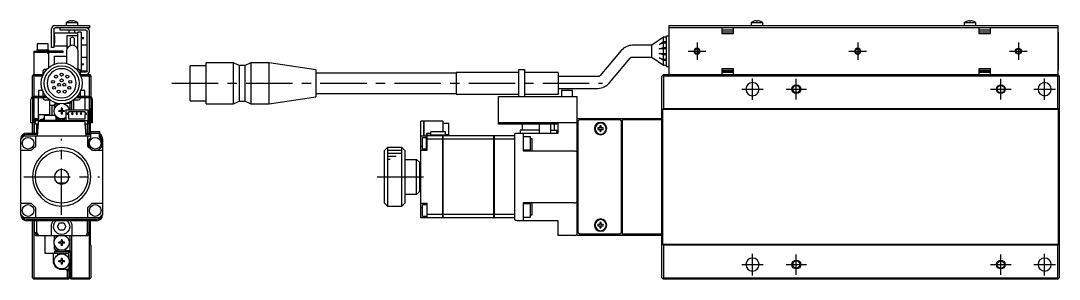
# Model space of a CAD drawing. Extents: x 0 to 741, y -8 to 214.
# Drawn here: x 385.5 to 741, y 68 to 156.4 of the extents above; entities that cross this region are included whole.
import ezdxf

# ---------------------------------------------------------------- set-up
doc = ezdxf.new("R2010")
doc.units = 0
doc.header["$LTSCALE"] = 0.5
doc.linetypes.add('CENTER', pattern=[50.8, 31.75, -6.35, 6.35, -6.35])
for name, color, linetype in [('MSM_CENTER', 1, 'CENTER'), ('MSM_CONTINUOUS', 7, 'CONTINUOUS'), ('MSM_NARROW', 5, 'CONTINUOUS')]:
    doc.layers.add(name, color=color, linetype=linetype)

msp = doc.modelspace()

# ---------------------------------------------------------------- linework, layer by layer
at = {"layer": 'MSM_CENTER'}
for p, q in [((614, 146), (620, 146)), ((617, 149), (617, 143)), ((669, 146), (675, 146)), ((672, 149), (672, 143)), ((724, 146), (730, 146)), ((727, 149), (727, 143)), ((636, 129.3), (636, 136.7)), ((651, 129.5), (651, 136.5)), ((721, 129.5), (721, 136.5)), ((736, 129.3), (736, 136.7)), ((437.25, 135), (584.66, 135)), ((632.3, 133), (639.7, 133)), ((647.5, 133), (654.5, 133)), ((717.5, 133), (724.5, 133)), ((732.3, 133), (739.7, 133)), ((399.5, 90), (399.5, 116)), ((386.5, 103), (412.5, 103)), ((507.5, 103), (525.5, 103)), ((636, 69.3), (636, 76.7)), ((651, 69.5), (651, 76.5)), ((721, 69.5), (721, 76.5)), ((736, 69.3), (736, 76.7)), ((632.3, 73), (639.7, 73)), ((647.5, 73), (654.5, 73)), ((717.5, 73), (724.5, 73)), ((732.3, 73), (739.7, 73))]:
    msp.add_line(p, q, dxfattribs=at)
at = {"layer": 'MSM_CONTINUOUS'}
for p, q in [((396, 147.3), (396, 153.6)), ((396.8, 153.5), (396.8, 147.3)), ((397.2, 154.8), (409, 154.8)), ((409, 154), (397.3, 154)), ((399, 153.2), (399, 154)), ((407.8, 153.2), (399, 153.2)), ((405, 155.7), (401, 155.7)), ((401, 155.7), (401, 154.8)), ((402, 153.2), (402, 152.25)), ((402.07, 156.26), (402.05, 156.26)), ((402.8, 156.26), (402.8, 156.39)), ((403.2, 156.26), (402.8, 156.26)), ((403.2, 156.39), (403.2, 156.26)), ((403.95, 156.26), (403.93, 156.26)), ((404, 152.25), (404, 153.2)), ((405, 154.8), (405, 155.7)), ((409, 154.8), (409, 154)), ((607.5, 154.8), (740.5, 154.8)), ((607.5, 138), (607.5, 154.8)), ((740.5, 154), (607.5, 154)), ((625.5, 154), (625.5, 152)), ((629.5, 153.2), (625.5, 153.2)), ((629.5, 152), (629.5, 154)), ((635.5, 155.7), (635.5, 154.8)), ((639.5, 155.7), (635.5, 155.7)), ((636.57, 156.26), (636.55, 156.26)), ((637.3, 156.26), (637.3, 156.39)), ((637.7, 156.26), (637.3, 156.26)), ((637.7, 156.39), (637.7, 156.26)), ((638.45, 156.26), (638.43, 156.26)), ((639.5, 154.8), (639.5, 155.7)), ((708.5, 155.7), (708.5, 154.8)), ((712.5, 155.7), (708.5, 155.7)), ((709.57, 156.26), (709.55, 156.26)), ((710.3, 156.26), (710.3, 156.39)), ((710.7, 156.26), (710.3, 156.26)), ((710.7, 156.39), (710.7, 156.26)), ((711.45, 156.26), (711.43, 156.26)), ((712.5, 154.8), (712.5, 155.7)), ((713.5, 154), (713.5, 152)), ((717.5, 153.2), (713.5, 153.2)), ((717.5, 152), (717.5, 154)), ((740.5, 154.8), (740.5, 138)), ((397, 152.25), (405, 152.25)), ((397, 151.25), (397, 152.25)), ((397, 151.25), (397.1, 151.25)), ((397.1, 150.45), (397, 150.45)), ((397, 150.45), (397, 149.55)), ((397.1, 150.07), (397, 150.07)), ((397.1, 149.92), (397, 149.92)), ((397.1, 149.55), (397, 149.55)), ((397.1, 151.25), (397.1, 148.75)), ((401.3, 151.25), (401.3, 146.76)), ((405, 151.25), (401.3, 151.25)), ((402.4, 150), (402.4, 147.85)), ((403.9, 147.85), (403.9, 150)), ((405, 146.76), (405, 152.5)), ((406.2, 152.5), (405, 152.5)), ((406.2, 152.5), (406.2, 139.5)), ((406.2, 150.62), (407, 150.62)), ((406.2, 150.38), (407, 150.38)), ((407, 150.38), (407, 150.62)), ((408.2, 139.2), (408.2, 152.8)), ((409, 139.2), (409, 152.8)), ((605.5, 150.75), (601.5, 148)), ((605.5, 149.25), (605.5, 150.75)), ((606.5, 150.75), (605.5, 150.75)), ((606.5, 140.75), (606.5, 151.25)), ((606.5, 151.25), (607.5, 151.25)), ((629.5, 152.5), (625.5, 152.5)), ((625.5, 152), (629.5, 152)), ((717.5, 152.5), (713.5, 152.5)), ((713.5, 152), (717.5, 152)), ((740.8, 152.5), (740.5, 152.5)), ((740.8, 139.5), (740.8, 152.5)), ((390, 146), (393, 146)), ((390, 146), (390, 138)), ((391, 146.5), (391, 145.5)), ((391, 146.5), (395, 146.5)), ((394.9, 148.5), (391.1, 148.5)), ((391.1, 148.5), (391.1, 146.5)), ((393, 146), (395, 146)), ((394.9, 146.5), (394.9, 148.5)), ((395, 146.5), (395, 140.36)), ((400, 146), (395, 146)), ((396.8, 147.3), (396, 147.3)), ((397, 147.75), (397, 148.75)), ((397, 148.75), (397.1, 148.75)), ((401.3, 147.75), (397, 147.75)), ((400, 145.5), (400, 146)), ((401.15, 146), (401.15, 141.8)), ((405.15, 139.74), (405.15, 146)), ((408.2, 148), (406.2, 148)), ((591.07, 146.21), (583.87, 137.63)), ((601.5, 148), (594.9, 148)), ((601.5, 144), (601.5, 148)), ((604.05, 148.25), (605.5, 149.25)), ((605.5, 148.75), (604.05, 148.25)), ((604.05, 146.75), (605.5, 147.25)), ((606.5, 146.75), (604.05, 146.75)), ((605.5, 149.25), (606.5, 149.25)), ((605.5, 147.25), (605.5, 148.75)), ((606.5, 148.75), (605.5, 148.75)), ((605.5, 147.25), (606.5, 147.25)), ((605.5, 145.25), (605.5, 146.75)), ((400, 145.5), (390, 145.5)), ((394.5, 145.5), (395, 145)), ((397, 141.54), (397, 144.25)), ((397, 144.25), (401.15, 144.25)), ((406.2, 144), (408.2, 144)), ((586.93, 135.06), (594.13, 143.64)), ((594.9, 144), (601.5, 144)), ((601.5, 144), (605.5, 141.25)), ((604.05, 145.25), (606.5, 145.25)), ((605.5, 144.75), (604.05, 145.25)), ((604.05, 143.75), (605.5, 143.25)), ((605.5, 142.75), (604.05, 143.75)), ((605.5, 143.25), (605.5, 144.75)), ((606.5, 144.75), (605.5, 144.75)), ((605.5, 143.25), (606.5, 143.25)), ((605.5, 141.25), (605.5, 142.75)), ((606.5, 142.75), (605.5, 142.75)), ((393, 138.75), (393, 137.6)), ((394.36, 139.75), (394, 139.75)), ((405, 139.75), (404.64, 139.75)), ((406.2, 139.5), (405.66, 139.5)), ((405.84, 139.3), (408, 139.3)), ((407.8, 138.8), (406, 138.8)), ((406, 137.6), (406, 138.75)), ((406.2, 141.62), (407, 141.62)), ((406.2, 141.38), (407, 141.38)), ((407, 141.38), (407, 141.62)), ((408, 138.85), (408, 139.3)), ((449, 140.95), (443.5, 140.95)), ((443.5, 129.05), (443.5, 140.95)), ((458.3, 142), (449, 142)), ((449, 128), (449, 142)), ((460.3, 141.15), (458.3, 142)), ((458.3, 128), (458.3, 142)), ((462.3, 141.15), (460.3, 141.15)), ((460.3, 141.15), (460.3, 128.85)), ((464.3, 142), (462.3, 141.15)), ((462.3, 128.85), (462.3, 141.15)), ((470.5, 142), (464.3, 142)), ((464.3, 142), (464.3, 128)), ((486.5, 139.57), (470.5, 142)), ((470.5, 128), (470.5, 142)), ((486.5, 139.57), (486.5, 130.43)), ((556, 138.75), (534.5, 138.75)), ((534.5, 138.75), (534.5, 131.25)), ((556, 130.5), (556, 139.75)), ((556, 139.75), (558, 139.75)), ((558, 139.75), (558, 130.5)), ((569.5, 138.75), (558, 138.75)), ((569.5, 138.75), (569.5, 131.25)), ((605.5, 141.25), (606.5, 141.25)), ((606.5, 140.75), (607.5, 140.75)), ((625.5, 140), (625.5, 138)), ((629.5, 140), (625.5, 140)), ((625.5, 139.5), (629.5, 139.5)), ((625.5, 139.3), (629.5, 139.3)), ((625.5, 138.8), (626.45, 138.8)), ((626.45, 138.8), (628.55, 138.8)), ((628.55, 138.8), (629.5, 138.8)), ((629.5, 138), (629.5, 140)), ((717.5, 140), (713.5, 140)), ((713.5, 140), (713.5, 138)), ((713.5, 139.5), (717.5, 139.5)), ((713.5, 139.3), (717.5, 139.3)), ((713.5, 138.8), (714.45, 138.8)), ((714.45, 138.8), (716.55, 138.8)), ((716.55, 138.8), (717.5, 138.8)), ((717.5, 138), (717.5, 140)), ((740.5, 139.5), (740.8, 139.5)), ((389.5, 137.5), (390, 138)), ((389.5, 130.37), (389.5, 137.5)), ((389.75, 137.75), (390, 137.5)), ((390, 138), (393, 138)), ((392.96, 137.5), (390, 137.5)), ((390, 137.5), (390, 130.5)), ((406, 138), (409, 138)), ((409, 137.5), (406.04, 137.5)), ((409, 138), (409.5, 137.5)), ((409.25, 137.75), (409, 137.5)), ((409, 130.5), (409, 137.5)), ((409.5, 137.5), (409.5, 130.37)), ((534.5, 138.5), (486.5, 138.5)), ((583.1, 137.28), (569.5, 137.28)), ((605.25, 137.75), (605, 137.5)), ((605, 68.5), (605, 137.5)), ((605.5, 138), (605.25, 137.75)), ((605.25, 137.75), (605.5, 137.5)), ((605.5, 138), (740.5, 138)), ((605.5, 137.5), (605.5, 126.4)), ((740.5, 137.5), (605.5, 137.5)), ((740.75, 137.75), (740.5, 138)), ((740.5, 137.5), (740.75, 137.75)), ((740.5, 126.4), (740.5, 137.5)), ((741, 137.5), (740.75, 137.75)), ((741, 137.5), (741, 68.5)), ((391.6, 132.5), (391.6, 130.5)), ((392.96, 132.5), (391.6, 132.5)), ((393, 132.4), (393, 130.5)), ((406, 130.5), (406, 132.4)), ((407.4, 132.5), (406.04, 132.5)), ((407.4, 130.5), (407.4, 132.5)), ((569.5, 133.28), (583.1, 133.28)), ((574.4, 132.5), (570.6, 132.5)), ((570.6, 132.5), (570.6, 130.5)), ((574.4, 130.5), (574.4, 132.5)), ((389, 121.5), (389, 129.5)), ((389.5, 129.8), (389.5, 121.5)), ((394.6, 130), (389.7, 130)), ((394.14, 130.5), (390, 130.5)), ((390, 130), (390, 118)), ((391.5, 130), (391.5, 123)), ((394, 130.5), (394, 130.67)), ((395.51, 129.25), (394, 129.25)), ((395.5, 124.08), (395.5, 129.25)), ((395.58, 129.2), (395.5, 129.2)), ((397, 128.46), (397, 128.4)), ((397, 128.4), (397.17, 128.4)), ((397.5, 128.2), (397, 127.7)), ((397.5, 128.2), (397.84, 128.2)), ((397.5, 128.2), (397.5, 127.16)), ((397.97, 128.17), (398.04, 128.06)), ((400.83, 127.82), (401.03, 128.17)), ((401.16, 128.2), (402.5, 128.2)), ((401.83, 128.4), (402, 128.4)), ((402, 128.46), (402, 128.4)), ((402.4, 125.9), (402.4, 128.2)), ((402.5, 128.2), (402.5, 128.68)), ((402.9, 128.88), (402.9, 125.9)), ((405, 129.25), (403.49, 129.25)), ((403.5, 129.25), (403.5, 125.9)), ((409.3, 130), (404.4, 130)), ((409, 130.5), (404.86, 130.5)), ((405, 130.67), (405, 130.5)), ((407.5, 125.9), (407.5, 130)), ((409, 118), (409, 130)), ((409.5, 129.8), (409.5, 121.5)), ((410, 121.5), (410, 129.5)), ((443.5, 129.05), (449, 129.05)), ((449, 128), (458.3, 128)), ((458.3, 128), (460.3, 128.85)), ((460.3, 128.85), (462.3, 128.85)), ((462.3, 128.85), (464.3, 128)), ((464.3, 128), (470.5, 128)), ((470.5, 128), (486.5, 130.43)), ((486.5, 131.5), (534.5, 131.5)), ((534.5, 131.25), (556, 131.25)), ((549, 130.5), (576, 130.5)), ((549, 121), (549, 130.5)), ((558, 131.25), (569.5, 131.25)), ((576, 83), (576, 130.5)), ((397, 127.45), (395.5, 127.45)), ((396.3, 124.08), (396.3, 127.45)), ((397, 126.21), (397, 127.7)), ((397, 124.08), (397, 124.79)), ((399.29, 125.64), (398.5, 125.64)), ((398.5, 125.36), (398.5, 125.64)), ((399.29, 125.36), (398.5, 125.36)), ((399.03, 125.64), (399.03, 125.36)), ((399.35, 126.5), (399.35, 125.7)), ((399.64, 126.5), (399.35, 126.5)), ((399.64, 125.97), (399.35, 125.97)), ((399.35, 125.29), (399.35, 124.5)), ((399.35, 125.03), (399.64, 125.03)), ((399.64, 124.5), (399.35, 124.5)), ((399.64, 126.5), (399.64, 125.7)), ((399.64, 125.29), (399.64, 124.5)), ((400.5, 125.64), (399.7, 125.64)), ((400.5, 125.36), (399.7, 125.36)), ((399.97, 125.64), (399.97, 125.36)), ((400.5, 125.36), (400.5, 125.64)), ((400.92, 125.9), (408.42, 125.9)), ((400.92, 125.9), (400.92, 122.2)), ((401.42, 124.35), (401.42, 124.85)), ((401.42, 124.85), (401.92, 124.85)), ((401.92, 125.4), (407.42, 125.4)), ((401.92, 124.85), (401.92, 125.4)), ((407.42, 125.4), (407.42, 124.85)), ((407.42, 124.85), (407.92, 124.85)), ((407.92, 124.85), (407.92, 124.35)), ((408.42, 125.9), (408.42, 122.2)), ((409.2, 126.1), (409.5, 126.4)), ((409.2, 126.1), (409.2, 118)), ((605.2, 126.1), (605.5, 126.4)), ((605.2, 126.1), (605.2, 79.9)), ((740.8, 126.1), (605.2, 126.1)), ((605.5, 126.4), (740.5, 126.4)), ((740.5, 126.4), (740.8, 126.1)), ((740.8, 79.9), (740.8, 126.1)), ((389.5, 121.5), (389, 121.5)), ((389.5, 118), (389.5, 121.5)), ((390.5, 123), (390, 122.5)), ((390.2, 118), (390.2, 122.5)), ((390.2, 122.5), (391, 122.5)), ((390.5, 122), (390.2, 122)), ((390.5, 123), (391.6, 123)), ((390.5, 121), (390.5, 122.2)), ((408.5, 122.2), (390.5, 122.2)), ((391.53, 121), (390.5, 121)), ((391, 122.2), (391, 123)), ((391, 118), (391, 121)), ((391.25, 117), (391.58, 121.72)), ((391.5, 121), (391.5, 120.58)), ((391.6, 124.2), (391.6, 122.2)), ((395.4, 124.2), (391.6, 124.2)), ((391.88, 122), (407.12, 122)), ((392.32, 122.75), (393.16, 122.75)), ((392.32, 122.2), (392.32, 122.75)), ((392.55, 122.2), (392.55, 122.43)), ((393.06, 122.43), (392.55, 122.43)), ((392.8, 122.2), (392.8, 122.43)), ((392.86, 122.2), (392.86, 122.43)), ((393.16, 122.53), (393.16, 122.86)), ((393.28, 122.2), (393.28, 122.28)), ((393.39, 122.86), (393.39, 122.53)), ((393.39, 122.75), (393.6, 122.75)), ((393.6, 123.19), (393.49, 123.19)), ((393.6, 122.96), (393.49, 122.96)), ((393.6, 122.4), (393.6, 123.98)), ((393.7, 124.08), (397.08, 124.08)), ((397.4, 122.3), (393.7, 122.3)), ((395.28, 122.2), (395.28, 122.3)), ((395.4, 124.08), (395.4, 124.2)), ((395.4, 122.2), (395.4, 122.3)), ((396, 122.3), (396, 122.2)), ((396.81, 122.2), (396.81, 122.3)), ((397.15, 124.05), (397.47, 123.73)), ((397.5, 123.84), (397.5, 123.19)), ((397.5, 123.66), (397.5, 122.4)), ((397.61, 123.19), (397.5, 123.19)), ((397.61, 122.96), (397.5, 122.96)), ((397.5, 122.75), (397.71, 122.75)), ((397.5, 122.63), (397.71, 122.63)), ((397.71, 122.86), (397.71, 122.53)), ((397.91, 123), (400.92, 123)), ((397.94, 122.53), (397.94, 122.86)), ((397.94, 122.75), (398, 122.75)), ((397.94, 122.63), (398, 122.63)), ((398, 122.44), (398, 123)), ((398, 122.2), (398, 122.2)), ((398.04, 122.43), (398.55, 122.43)), ((398.23, 122.43), (398.23, 122.2)), ((398.3, 122.43), (398.3, 122.2)), ((398.5, 122.43), (398.5, 123)), ((398.5, 122.75), (399.25, 122.75)), ((398.5, 122.63), (399.25, 122.63)), ((398.55, 122.43), (398.55, 122.2)), ((399.25, 122.2), (399.25, 123)), ((399.75, 122.2), (399.75, 123)), ((399.75, 122.75), (400.5, 122.75)), ((399.75, 122.63), (400.5, 122.63)), ((400.5, 122.2), (400.5, 123)), ((401.92, 124.35), (401.42, 124.35)), ((401.92, 122.7), (401.92, 124.35)), ((407.42, 122.7), (401.92, 122.7)), ((407.92, 124.35), (407.42, 124.35)), ((407.42, 124.35), (407.42, 122.7)), ((407.42, 121.72), (407.75, 117)), ((408.5, 121), (407.47, 121)), ((407.5, 120.58), (407.5, 121)), ((408.4, 118), (408.4, 121)), ((408.5, 123), (408.42, 123)), ((408.42, 122.5), (408.8, 122.5)), ((409, 122.5), (408.5, 123)), ((408.5, 121), (408.5, 122.2)), ((408.8, 122), (408.5, 122)), ((408.8, 122.5), (408.8, 118)), ((410, 121.5), (409.5, 121.5)), ((522.5, 89), (522.5, 122)), ((523.5, 122), (522.5, 122)), ((523.5, 117), (523.5, 122)), ((523.5, 121.99), (523.51, 121.99)), ((523.51, 122), (523.51, 117)), ((530, 122), (523.51, 122)), ((530, 122), (530, 118.4)), ((530, 121.4), (532, 121.4)), ((530, 121), (530.01, 121)), ((530.01, 121), (530.01, 118.4)), ((532, 117), (532, 121.4)), ((576, 121.5), (549, 121.5)), ((569, 121), (549, 121)), ((557.25, 119), (557.25, 121)), ((563, 121), (563, 118)), ((567, 118), (567, 121)), ((568.25, 119), (568.25, 121)), ((569, 121), (569, 121.5)), ((569.5, 118), (569.5, 121.5)), ((576, 123), (605, 123)), ((576.7, 122.5), (576.2, 122)), ((576.2, 122), (576.2, 84)), ((590.7, 122.5), (576.7, 122.5)), ((591.2, 122), (590.7, 122.5)), ((591.2, 84), (591.2, 122)), ((591.5, 83), (591.5, 123)), ((605, 122.5), (591.5, 122.5)), ((387.5, 118), (391.32, 118)), ((387.5, 117.62), (391.29, 117.62)), ((407.68, 118), (409.4, 118)), ((407.71, 117.62), (409.4, 117.62)), ((412.6, 118.4), (409.4, 118.4)), ((409.4, 118.4), (409.4, 117.3)), ((409.5, 116.5), (409.5, 117.9)), ((409.5, 117.9), (412.5, 117.9)), ((412.5, 116.5), (412.5, 117.9)), ((412.6, 117.3), (412.6, 118.4)), ((524.4, 112), (524.4, 117.6)), ((524.5, 117.6), (524.5, 112)), ((524.7, 117.9), (525.9, 117.9)), ((524.7, 117.8), (525.9, 117.8)), ((525.9, 117.3), (525.9, 118.4)), ((530.9, 118.4), (525.9, 118.4)), ((530.9, 117.3), (530.9, 118.4)), ((530.9, 117.5), (532, 117.5)), ((554.5, 117.62), (554.5, 88.38)), ((555.5, 118), (569.5, 118)), ((556.5, 119), (556.5, 118)), ((563, 119), (556.5, 119)), ((557.5, 118), (557.5, 111.9)), ((567, 119), (569, 119)), ((569, 118), (569, 119)), ((583.76, 119.74), (583.08, 119.74)), ((583.08, 119.26), (583.76, 119.26)), ((583.76, 120.42), (583.76, 119.74)), ((583.76, 119.26), (583.76, 118.58)), ((584.24, 119.74), (584.24, 120.42)), ((584.92, 119.74), (584.24, 119.74)), ((584.24, 119.26), (584.92, 119.26)), ((584.24, 118.58), (584.24, 119.26)), ((385.5, 90), (385.5, 116)), ((386.65, 117), (409.5, 117)), ((390.5, 117), (390.5, 113.5)), ((408.5, 113.5), (408.5, 117)), ((409.4, 117.3), (409.5, 117.3)), ((412.5, 117.3), (412.6, 117.3)), ((413.5, 116), (413.5, 90)), ((522.5, 117), (524.4, 117)), ((523, 116.5), (524.5, 116.5)), ((523, 112.5), (523, 116.5)), ((530, 117), (524.5, 117)), ((530, 115.85), (524.5, 115.85)), ((530.9, 117.3), (525.9, 117.3)), ((530, 89), (530, 117.3)), ((530, 116.99), (530.01, 116.99)), ((530, 115.84), (530.01, 115.84)), ((530.01, 117.3), (530.01, 89)), ((547.5, 117), (530.01, 117)), ((547.5, 115.85), (530.01, 115.85)), ((547.5, 89), (547.5, 117)), ((547.5, 116.99), (547.51, 116.99)), ((547.5, 115.84), (547.51, 115.84)), ((547.51, 117), (547.51, 89)), ((554.5, 117), (547.51, 117)), ((554.5, 115.85), (547.51, 115.85)), ((560, 116.75), (557.5, 116.75)), ((560, 112.25), (560, 116.75)), ((560, 116.08), (560.5, 116.08)), ((560.5, 116.08), (560.5, 111.9)), ((576.2, 117.25), (576, 117.25)), ((591.5, 117.25), (591.2, 117.25)), ((591.5, 116.75), (591.2, 116.75)), ((389, 112), (385.5, 112)), ((413.5, 112), (410, 112)), ((511, 113), (510, 112)), ((510, 94), (510, 112)), ((516, 113), (511, 113)), ((511, 113), (511, 93)), ((517, 112), (516, 113)), ((516, 93), (516, 113)), ((517, 112), (517, 94)), ((522.5, 113.5), (523, 113.5)), ((524.5, 112), (522.5, 112)), ((524.4, 112.5), (523, 112.5)), ((557.5, 112.25), (560, 112.25)), ((557.5, 111.9), (575, 111.9)), ((576.2, 113), (576, 113)), ((576.2, 112), (576, 112)), ((576.2, 110.5), (576, 110.5)), ((591.2, 111.25), (591.5, 111.25)), ((517, 109), (521, 109)), ((521, 97), (521, 109)), ((522, 108), (521, 109)), ((522, 108), (522, 98)), ((591.3, 108), (591.2, 108)), ((591.5, 107.8), (591.3, 108)), ((591.3, 98), (591.3, 108)), ((522, 105.5), (522.5, 105.5)), ((398, 101), (401, 101)), ((522, 101), (522.5, 101)), ((521, 97), (517, 97)), ((521, 97), (522, 98)), ((591.2, 98), (591.3, 98)), ((591.3, 98), (591.5, 98.2)), ((385.5, 94), (389, 94)), ((390.5, 92.5), (390.5, 89)), ((408.5, 89), (408.5, 92.5)), ((410, 94), (413.5, 94)), ((510, 94), (511, 93)), ((511, 93), (516, 93)), ((516, 93), (517, 94)), ((522.5, 94), (524.5, 94)), ((522.5, 92.5), (523, 92.5)), ((523, 93.5), (524.5, 93.5)), ((523, 89.5), (523, 93.5)), ((524.5, 94), (524.5, 89)), ((575, 94.1), (557.5, 94.1)), ((557.5, 94.1), (557.5, 88)), ((560, 93.75), (557.5, 93.75)), ((560, 89.25), (560, 93.75)), ((560.5, 94.1), (560.5, 89.92)), ((576, 95.5), (576.2, 95.5)), ((576.2, 94), (576, 94)), ((576, 93), (576.2, 93)), ((591.5, 94.75), (591.2, 94.75)), ((412.35, 89), (386.65, 89)), ((530, 89), (522.5, 89)), ((524.5, 89.5), (523, 89.5)), ((530, 90.15), (524.5, 90.15)), ((530, 90.16), (530.01, 90.16)), ((530, 89.01), (530.01, 89.01)), ((547.5, 90.15), (530.01, 90.15)), ((547.5, 89), (530.01, 89)), ((547.5, 90.16), (547.51, 90.16)), ((547.5, 89.01), (547.51, 89.01)), ((554.5, 90.15), (547.51, 90.15)), ((554.5, 89), (547.51, 89)), ((557.5, 89.25), (560, 89.25)), ((560.5, 89.92), (560, 89.92)), ((591.2, 89.25), (591.5, 89.25)), ((411.5, 88.38), (387.5, 88.38)), ((411.5, 88), (387.5, 88)), ((389.5, 68.5), (389.5, 88)), ((390, 88), (390, 68.5)), ((390.2, 83.5), (390.2, 88)), ((391, 84), (391, 88)), ((396, 83), (396, 86)), ((398.06, 86), (398.78, 87.25)), ((398.78, 84.75), (398.06, 86)), ((398.78, 87.25), (400.22, 87.25)), ((400.22, 87.25), (400.94, 86)), ((400.94, 86), (400.22, 84.75)), ((403, 86), (403, 83)), ((408.4, 84), (408.4, 88)), ((408.8, 88), (408.8, 83.5)), ((409, 68.5), (409, 88)), ((409.2, 88), (409.2, 79.9)), ((569.5, 88), (555.5, 88)), ((569.5, 83), (569.5, 88)), ((576, 88.75), (576.2, 88.75)), ((583.76, 86.74), (583.08, 86.74)), ((583.08, 86.26), (583.76, 86.26)), ((583.76, 87.42), (583.76, 86.74)), ((583.76, 86.26), (583.76, 85.58)), ((584.24, 86.74), (584.24, 87.42)), ((584.92, 86.74), (584.24, 86.74)), ((584.24, 85.58), (584.24, 86.26)), ((584.24, 86.26), (584.92, 86.26)), ((591.2, 88.75), (591.5, 88.75)), ((390, 83.5), (390.5, 83)), ((390.2, 84), (391, 84)), ((391, 83.5), (390.2, 83.5)), ((390.5, 83), (408.5, 83)), ((391, 83), (391, 84)), ((393.8, 76.8), (393.8, 83)), ((397.2, 83), (397, 82.8)), ((397, 81.21), (397, 82.8)), ((397.5, 83), (397.5, 82.16)), ((400.22, 84.75), (398.78, 84.75)), ((402.4, 77.8), (402.4, 83)), ((402.9, 83), (402.9, 68.5)), ((408, 83), (408, 83.2)), ((408.8, 83.5), (408.27, 83.5)), ((408.4, 84), (408.8, 84)), ((408.5, 83), (409, 83.5)), ((575, 83), (569.5, 83)), ((605, 83), (576, 83)), ((576.2, 84), (576.7, 83.5)), ((576.7, 83.5), (590.7, 83.5)), ((590.7, 83.5), (591.2, 84)), ((591.5, 83.5), (605, 83.5)), ((397, 78.3), (397, 79.79)), ((397, 78.3), (397.5, 77.8)), ((397.5, 78.84), (397.5, 77.8)), ((399.29, 80.64), (398.5, 80.64)), ((398.5, 80.36), (398.5, 80.64)), ((399.29, 80.36), (398.5, 80.36)), ((399.03, 80.64), (399.03, 80.36)), ((399.35, 81.5), (399.35, 80.7)), ((399.64, 81.5), (399.35, 81.5)), ((399.64, 80.97), (399.35, 80.97)), ((399.35, 80.3), (399.35, 79.5)), ((399.35, 80.03), (399.64, 80.03)), ((399.64, 79.5), (399.35, 79.5)), ((399.64, 81.5), (399.64, 80.7)), ((399.64, 80.3), (399.64, 79.5)), ((400.5, 80.64), (399.7, 80.64)), ((400.5, 80.36), (399.7, 80.36)), ((399.97, 80.64), (399.97, 80.36)), ((400.5, 80.36), (400.5, 80.64)), ((409.5, 79.6), (409.2, 79.9)), ((409.5, 79.6), (409.5, 68.5)), ((605.5, 79.6), (605.2, 79.9)), ((740.8, 79.9), (605.2, 79.9)), ((605.5, 79.6), (605.5, 68.5)), ((740.5, 79.6), (605.5, 79.6)), ((740.8, 79.9), (740.5, 79.6)), ((740.5, 68.5), (740.5, 79.6)), ((397.95, 76.8), (393.8, 76.8)), ((396.7, 74.1), (396.7, 76.8)), ((397, 77.6), (402, 77.6)), ((397, 77.6), (397, 77)), ((397, 77), (402, 77)), ((397.5, 77.8), (397.96, 77.8)), ((397.95, 76.8), (398.1, 76.54)), ((398.04, 77.94), (397.96, 77.8)), ((399.64, 75.1), (399.35, 75.1)), ((399.35, 75.1), (399.35, 74.3)), ((399.64, 75.1), (399.64, 74.3)), ((401.04, 77.8), (400.83, 78.18)), ((400.9, 76.54), (401.05, 76.8)), ((401.04, 77.8), (402.5, 77.8)), ((401.7, 76.8), (401.05, 76.8)), ((402, 76.5), (401.7, 76.8)), ((402, 77.6), (402, 77)), ((402, 74.81), (402, 76.5)), ((402.5, 68.2), (402.5, 77.8)), ((398.5, 73.95), (398.5, 74.24)), ((399.29, 74.24), (398.5, 74.24)), ((399.29, 73.95), (398.5, 73.95)), ((399.03, 74.24), (399.03, 73.95)), ((399.64, 74.57), (399.35, 74.57)), ((399.35, 73.89), (399.35, 73.1)), ((399.35, 73.63), (399.64, 73.63)), ((399.64, 73.1), (399.35, 73.1)), ((402, 71.3), (399.5, 71.3)), ((399.64, 73.89), (399.64, 73.1)), ((400.5, 74.24), (399.7, 74.24)), ((400.5, 73.95), (399.7, 73.95)), ((399.97, 74.24), (399.97, 73.95)), ((400.5, 73.95), (400.5, 74.24)), ((401, 71.3), (401.5, 70.8)), ((401.5, 70.8), (401.85, 71.3)), ((402, 73.39), (402, 68.2)), ((390, 68), (389.5, 68.5)), ((390, 68.5), (389.75, 68.25)), ((390, 68.5), (401.5, 68.5)), ((401.8, 68), (390, 68)), ((401.5, 68.5), (401.5, 70.8)), ((401.9, 68.1), (401.5, 68.5)), ((401.8, 68), (401.9, 68.1)), ((402, 68.2), (401.9, 68.1)), ((402.7, 68), (402.5, 68.2)), ((402.9, 68.5), (402.55, 68.15)), ((409, 68), (402.7, 68)), ((402.9, 68.5), (409, 68.5)), ((409, 68.5), (409.25, 68.25)), ((409.5, 68.5), (409, 68)), ((605, 68.5), (605.25, 68.25)), ((605.5, 68.5), (605.25, 68.25)), ((605.25, 68.25), (605.5, 68)), ((605.5, 68.5), (740.5, 68.5)), ((740.5, 68), (605.5, 68)), ((740.75, 68.25), (740.5, 68.5)), ((740.5, 68), (740.75, 68.25)), ((740.75, 68.25), (741, 68.5))]:
    msp.add_line(p, q, dxfattribs=at)
for centre, radius in [((617, 146), 0.783), ((672, 146), 0.783), ((727, 146), 0.783), ((399.5, 135), 7), ((399.5, 135), 5.95), ((396.55, 135.52), 0.5), ((397.57, 137.3), 0.5), ((399.5, 138), 0.5), ((399.5, 136), 0.5), ((401.43, 137.3), 0.5), ((402.45, 135.52), 0.5), ((396.9, 133.5), 0.5), ((398.47, 132.18), 0.5), ((398.63, 134.5), 0.5), ((400.37, 134.5), 0.5), ((400.53, 132.18), 0.5), ((402.1, 133.5), 0.5), ((651, 133), 1.23), ((721, 133), 1.23), ((388, 114.5), 2), ((411, 114.5), 2), ((399.5, 103), 9), ((388, 91.5), 2), ((411, 91.5), 2), ((399.5, 74.1), 2.6), ((651, 73), 1.23), ((721, 73), 1.23)]:
    msp.add_circle(centre, radius, dxfattribs=at)
at = {"layer": 'MSM_CONTINUOUS', "extrusion": (0, 0, -1)}
for centre, radius in [((-399.5, 135), 5), ((-636, 133), 2.25), ((-736, 133), 2.25), ((-403.17, 124.6), 0.25), ((-404.67, 124.6), 0.25), ((-406.17, 124.6), 0.25), ((-584, 119.5), 2.1), ((-584, 119.5), 1.9), ((-399.5, 103), 10), ((-399.5, 103), 2.5), ((-584, 86.5), 2.1), ((-584, 86.5), 1.9), ((-636, 73), 2.25), ((-736, 73), 2.25)]:
    msp.add_circle(centre, radius, dxfattribs=at)
at = {"layer": 'MSM_CONTINUOUS'}
for centre, radius, start, end in [((397.2, 153.6), 1.2, 90, 180), ((403, 153.2), 3.2, 107.27, 128.6822), ((403, 153.2), 3.19, 93.5904, 106.9053), ((403, 153.2), 3.19, 73.0947, 86.4096), ((403, 153.2), 3.2, 51.3178, 72.73), ((407.8, 152.8), 1.2, 0, 90), ((637.5, 153.2), 3.2, 107.27, 128.6822), ((637.5, 153.2), 3.19, 93.5904, 106.9053), ((637.5, 153.2), 3.19, 73.0947, 86.4096), ((637.5, 153.2), 3.2, 51.3178, 72.73), ((710.5, 153.2), 3.2, 107.27, 128.6822), ((710.5, 153.2), 3.19, 93.5904, 106.9053), ((710.5, 153.2), 3.19, 73.0947, 86.4096), ((710.5, 153.2), 3.2, 51.3178, 72.73), ((403.15, 150), 0.75, 0, 180), ((403.15, 146), 2, 0, 180), ((594.9, 143), 5, 90, 140), ((394, 138.75), 1, 90, 180), ((405, 138.75), 1, 0, 90), ((407.8, 139.2), 1.2, 270, 0), ((583.1, 138.28), 5, 270, 320), ((390, 129.5), 1, 90, 180), ((394, 130.25), 1, 194.4775, 270), ((399.5, 128.7), 1.59, 199.8433, 216.1972), ((399.61, 128.81), 1.75, 205.4948, 217.006), ((399.5, 128.7), 1.59, 323.8028, 340.1566), ((405, 130.25), 1, 270, 345.5225), ((409, 129.5), 1, 0, 90), ((399.38, 128.81), 1.75, 322.994, 325.4948), ((392, 122), 1, 113.5783, 168.463), ((393.06, 122.53), 0.33, 270, 0), ((393.49, 122.86), 0.33, 90, 180), ((393.7, 123.98), 0.1, 90, 180), ((393.7, 122.4), 0.1, 180, 270), ((397.08, 123.98), 0.1, 45, 90), ((397.4, 122.4), 0.1, 270, 0), ((397.4, 123.66), 0.1, 0, 45), ((397.61, 122.86), 0.33, 0, 90), ((398.04, 122.53), 0.33, 180, 270), ((387.5, 116), 2, 90, 180), ((411.5, 116), 2, 0, 56.633), ((524.7, 117.6), 0.3, 90, 180), ((584, 119.5), 0.95, 165.3667, 194.6333), ((584, 119.5), 0.365, 138.8496, 221.1504), ((584, 119.5), 0.95, 75.3667, 104.6333), ((584, 119.5), 0.365, 48.8496, 131.1504), ((584, 119.5), 0.365, 228.8496, 311.1504), ((584, 119.5), 0.95, 255.3667, 284.6333), ((584, 119.5), 0.365, 318.8496, 41.1504), ((584, 119.5), 0.95, 345.3667, 14.6333), ((411, 114.5), 2.5, 126.8699, 53.1301), ((575, 95.6), 1.5, 270, 311.8103), ((387.5, 90), 2, 180, 270), ((411.5, 90), 2, 270, 0), ((584, 86.5), 0.95, 165.3667, 194.6333), ((584, 86.5), 0.365, 138.8496, 221.1504), ((584, 86.5), 0.95, 75.3667, 104.6333), ((584, 86.5), 0.365, 48.8496, 131.1504), ((584, 86.5), 0.365, 228.8496, 311.1504), ((584, 86.5), 0.95, 255.3667, 284.6333), ((584, 86.5), 0.365, 318.8496, 41.1504), ((584, 86.5), 0.95, 345.3667, 14.6333), ((392, 84), 1, 180, 270), ((407.4, 84), 1, 270, 0), ((575, 84.5), 1.5, 270, 311.8103), ((399.5, 77.3), 1.59, 143.8028, 169.1069), ((399.61, 77.18), 1.75, 142.994, 154.5052), ((399.5, 77.3), 1.59, 10.8931, 36.1972), ((399.38, 77.18), 1.75, 34.5052, 37.006), ((399.5, 77.3), 1.59, 190.8931, 216.1972), ((399.61, 77.41), 1.75, 210, 217.006), ((399.5, 77.3), 1.59, 323.8028, 349.1069), ((399.38, 77.41), 1.75, 322.994, 330)]:
    msp.add_arc(centre, radius, start, end, dxfattribs=at)
at = {"layer": 'MSM_CONTINUOUS', "extrusion": (0, 0, -1)}
for centre, radius, start, end in [((-397.3, 153.5), 0.5, 0, 90), ((-407.8, 152.8), 0.4, 90, 180), ((-594.9, 143), 1, 40, 90), ((-407.8, 139.2), 0.4, 180, 270), ((-583.1, 138.28), 1, 220, 270), ((-389.7, 129.8), 0.2, 0, 90), ((-399.5, 125.5), 2.6, 285.9424, 76.3759), ((-399.5, 125.5), 2.6, 103.624, 171.1501), ((-409.3, 129.8), 0.2, 90, 180), ((-399.29, 125.7), 0.06, 180, 270), ((-399.29, 125.29), 0.06, 90, 180), ((-399.7, 125.7), 0.06, 270, 0), ((-399.7, 125.29), 0.06, 0, 90), ((-391.88, 121.7), 0.3, 4, 90), ((-393.06, 122.53), 0.1, 180, 270), ((-393.49, 122.86), 0.1, 0, 90), ((-397.61, 122.86), 0.1, 90, 180), ((-398.04, 122.53), 0.1, 270, 0), ((-399.5, 125.5), 2.6, 236.7648, 254.0576), ((-407.12, 121.7), 0.3, 90, 176), ((-387.5, 116), 1.62, 9.7265, 90), ((-524.7, 117.6), 0.2, 0, 90), ((-555.5, 116.5), 1.5, 48.1897, 90), ((-399.5, 103), 19, 42.5369, 47.4631), ((-411.5, 116), 1.62, 128.1727, 170.2735), ((-399.5, 103), 19, 133.1736, 137.4631), ((-376.34, 126.16), 19, 221.7998, 228.2002), ((-422.66, 126.16), 19, 311.7998, 318.2002), ((-575, 110.4), 1.5, 90, 131.8103), ((-376.34, 79.84), 19, 131.7998, 138.2002), ((-422.66, 79.84), 19, 41.7998, 48.2002), ((-399.5, 103), 19, 312.5369, 317.4631), ((-387.5, 90), 1.62, 270, 350.2735), ((-411.5, 90), 1.62, 189.7265, 270), ((-399.5, 103), 19, 222.5369, 227.4631), ((-399.5, 86), 3.5, 0, 34.8499), ((-399.5, 86), 2.75, 133.3418, 46.6582), ((-399.5, 86), 3.5, 145.1501, 180), ((-555.5, 89.5), 1.5, 270, 311.8103), ((-399.5, 80.5), 2.6, 105.9424, 74.0576), ((-399.29, 80.7), 0.06, 180, 270), ((-399.29, 80.3), 0.06, 90, 180), ((-399.7, 80.7), 0.06, 270, 0), ((-399.7, 80.3), 0.06, 0, 90), ((-399.5, 74.1), 2.8, 270, 0), ((-399.29, 74.3), 0.06, 180, 270), ((-399.29, 73.89), 0.06, 90, 180), ((-399.7, 74.3), 0.06, 270, 0), ((-399.7, 73.89), 0.06, 0, 90)]:
    msp.add_arc(centre, radius, start, end, dxfattribs=at)
at = {"layer": 'MSM_NARROW'}
for p, q in [((516, 112), (511, 112)), ((516, 111), (511, 111)), ((514, 110), (511, 110)), ((512, 109), (511, 109))]:
    msp.add_line(p, q, dxfattribs=at)
at = {"layer": 'MSM_NARROW', "extrusion": (0, 0, -1)}
for centre in [(-617, 146), (-672, 146)]:
    msp.add_circle(centre, 1, dxfattribs=at)
at = {"layer": 'MSM_NARROW'}
for centre, radius in [((727, 146), 1), ((651, 133), 1.5), ((721, 133), 1.5), ((651, 73), 1.5), ((721, 73), 1.5)]:
    msp.add_circle(centre, radius, dxfattribs=at)

doc.saveas('drawing.dxf')
